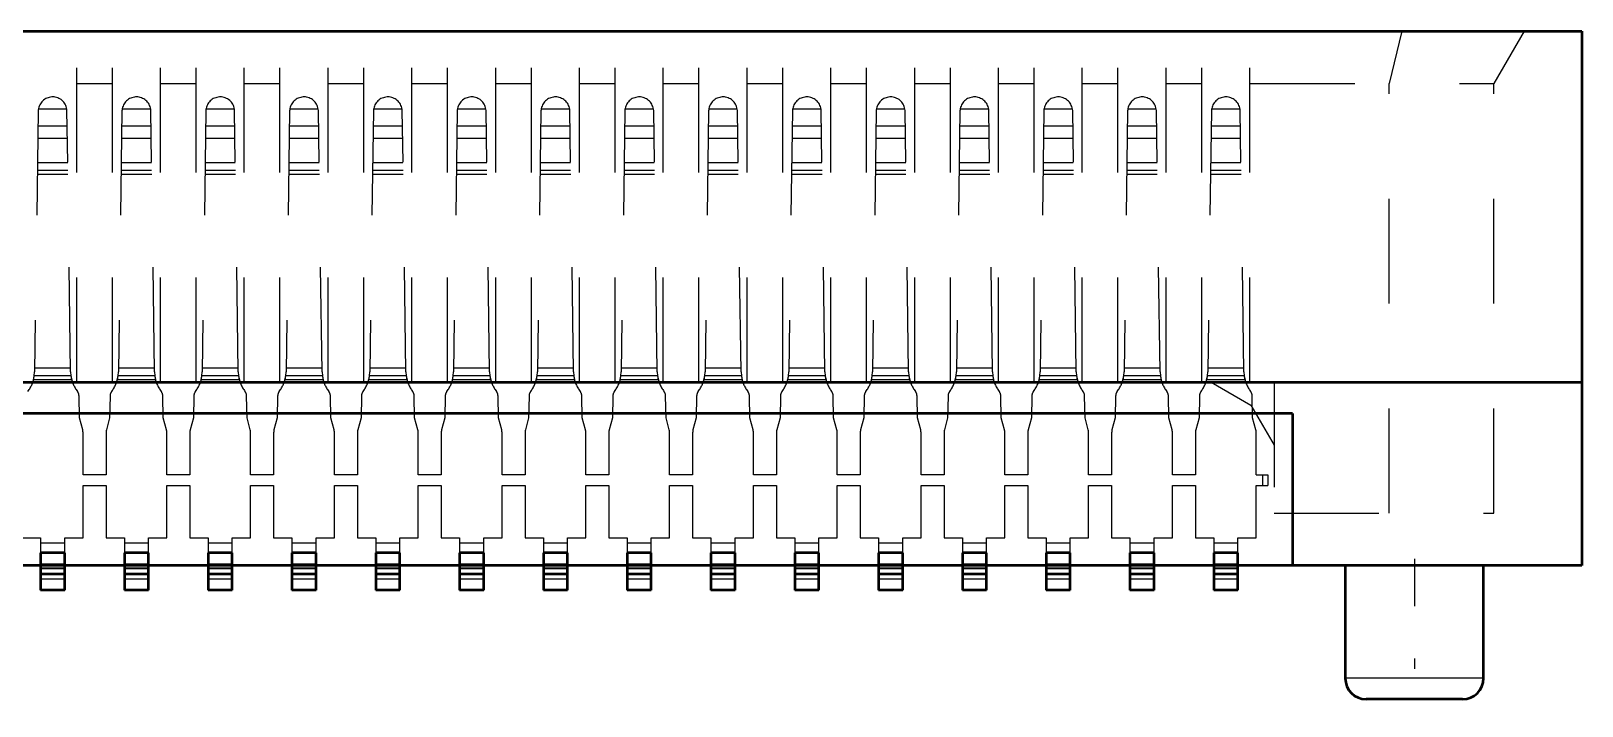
# Model space of a CAD drawing. Header units: millimetres. Extents: x -31.5 to 27, y -1.3 to 15.5.
# Drawn here: x 12.19 to 27, y -1.34 to 5.1 of the extents above; entities that cross this region are included whole.
import ezdxf

# ---------------------------------------------------------------- set-up
doc = ezdxf.new("R2010")
doc.units = ezdxf.units.MM
doc.linetypes.add('Center', pattern=[1.5, 0.45, -0.5, 0.05, -0.5])
doc.linetypes.add('Dashed', pattern=[2, 1, -1])
for name, color, linetype, lineweight in [('AM_0', 7, 'Continuous', 50), ('AM_4', 3, 'Continuous', 25), ('AM_7', 7, 'Center', 25), ('AM_9', 6, 'Dashed', 25)]:
    doc.layers.add(name, color=color, linetype=linetype, lineweight=lineweight)

# ---------------------------------------------------------------- blocks, each defined once
blk = doc.blocks.new('1_ERF8_C_211_05_0_060PN_0_in_ERF8_060_05_0_L_DV_TR_0')
at = {"layer": 'AM_0'}
for p, q in [((12.285, 0.123), (12.285, -0.235)), ((12.515, 0.123), (12.285, 0.123)), ((12.515, 0.008), (12.285, 0.008)), ((12.515, -0.235), (12.515, 0.123)), ((13.085, 0.123), (13.085, -0.235)), ((13.315, 0.123), (13.085, 0.123)), ((13.315, 0.008), (13.085, 0.008)), ((13.315, -0.235), (13.315, 0.123)), ((13.885, 0.123), (13.885, -0.235)), ((14.115, 0.123), (13.885, 0.123)), ((14.115, 0.008), (13.885, 0.008)), ((14.115, -0.235), (14.115, 0.123)), ((14.685, 0.123), (14.685, -0.235)), ((14.915, 0.123), (14.685, 0.123)), ((14.915, 0.008), (14.685, 0.008)), ((14.915, -0.235), (14.915, 0.123)), ((15.485, 0.123), (15.485, -0.235)), ((15.715, 0.123), (15.485, 0.123)), ((15.715, 0.008), (15.485, 0.008)), ((15.715, -0.235), (15.715, 0.123)), ((16.285, 0.123), (16.285, -0.235)), ((16.515, 0.123), (16.285, 0.123)), ((16.515, 0.008), (16.285, 0.008)), ((16.515, -0.235), (16.515, 0.123)), ((17.315, 0.123), (17.085, 0.123)), ((17.085, 0.123), (17.085, -0.235)), ((17.315, 0.008), (17.085, 0.008)), ((17.315, -0.235), (17.315, 0.123)), ((17.885, 0.123), (17.885, -0.235)), ((18.115, 0.123), (17.885, 0.123)), ((18.115, 0.008), (17.885, 0.008)), ((18.115, -0.235), (18.115, 0.123)), ((18.685, 0.123), (18.685, -0.235)), ((18.915, 0.123), (18.685, 0.123)), ((18.915, 0.008), (18.685, 0.008)), ((18.915, -0.235), (18.915, 0.123)), ((19.715, 0.123), (19.485, 0.123)), ((19.485, 0.123), (19.485, -0.235)), ((19.715, 0.008), (19.485, 0.008)), ((19.715, -0.235), (19.715, 0.123)), ((20.285, 0.123), (20.285, -0.235)), ((20.515, 0.123), (20.285, 0.123)), ((20.515, 0.008), (20.285, 0.008)), ((20.515, -0.235), (20.515, 0.123)), ((21.085, 0.123), (21.085, -0.235)), ((21.315, 0.123), (21.085, 0.123)), ((21.315, 0.008), (21.085, 0.008)), ((21.315, -0.235), (21.315, 0.123)), ((22.115, 0.123), (21.885, 0.123)), ((21.885, 0.123), (21.885, -0.235)), ((22.115, 0.008), (21.885, 0.008)), ((22.115, -0.235), (22.115, 0.123)), ((22.685, 0.123), (22.685, -0.235)), ((22.915, 0.123), (22.685, 0.123)), ((22.915, 0.008), (22.685, 0.008)), ((22.915, -0.235), (22.915, 0.123)), ((23.485, 0.123), (23.485, -0.235)), ((23.715, 0.123), (23.485, 0.123)), ((23.715, 0.008), (23.485, 0.008)), ((23.715, -0.235), (23.715, 0.123)), ((12.515, -0.235), (12.285, -0.235)), ((13.315, -0.235), (13.085, -0.235)), ((14.115, -0.235), (13.885, -0.235)), ((14.915, -0.235), (14.685, -0.235)), ((15.715, -0.235), (15.485, -0.235)), ((16.515, -0.235), (16.285, -0.235)), ((17.315, -0.235), (17.085, -0.235)), ((18.115, -0.235), (17.885, -0.235)), ((18.915, -0.235), (18.685, -0.235)), ((19.715, -0.235), (19.485, -0.235)), ((20.515, -0.235), (20.285, -0.235)), ((21.315, -0.235), (21.085, -0.235)), ((22.115, -0.235), (21.885, -0.235)), ((22.915, -0.235), (22.685, -0.235)), ((23.715, -0.235), (23.485, -0.235))]:
    blk.add_line(p, q, dxfattribs=at)
at = {"layer": 'AM_4'}
for p, q in [((12.515, -0.13), (12.285, -0.13)), ((13.315, -0.13), (13.085, -0.13)), ((14.115, -0.13), (13.885, -0.13)), ((14.915, -0.13), (14.685, -0.13)), ((15.715, -0.13), (15.485, -0.13)), ((16.515, -0.13), (16.285, -0.13)), ((17.315, -0.13), (17.085, -0.13)), ((18.115, -0.13), (17.885, -0.13)), ((18.915, -0.13), (18.685, -0.13)), ((19.715, -0.13), (19.485, -0.13)), ((20.515, -0.13), (20.285, -0.13)), ((21.315, -0.13), (21.085, -0.13)), ((22.115, -0.13), (21.885, -0.13)), ((22.915, -0.13), (22.685, -0.13)), ((23.715, -0.13), (23.485, -0.13))]:
    blk.add_line(p, q, dxfattribs=at)
at = {"layer": 'AM_9'}
for p, q in [((12.408, 4.471), (12.392, 4.471)), ((13.208, 4.471), (13.192, 4.471)), ((14.008, 4.471), (13.992, 4.471)), ((14.808, 4.471), (14.792, 4.471)), ((15.608, 4.471), (15.592, 4.471)), ((16.408, 4.471), (16.392, 4.471)), ((17.208, 4.471), (17.192, 4.471)), ((18.008, 4.471), (17.992, 4.471)), ((18.808, 4.471), (18.792, 4.471)), ((19.608, 4.471), (19.592, 4.471)), ((20.408, 4.471), (20.392, 4.471)), ((21.208, 4.471), (21.192, 4.471)), ((22.008, 4.471), (21.992, 4.471)), ((22.808, 4.471), (22.792, 4.471)), ((23.608, 4.471), (23.592, 4.471)), ((12.262, 4.343), (12.228, 1.849)), ((12.536, 4.356), (12.264, 4.356)), ((12.572, 1.849), (12.537, 4.343)), ((13.062, 4.343), (13.028, 1.849)), ((13.336, 4.356), (13.064, 4.356)), ((13.372, 1.849), (13.338, 4.343)), ((13.862, 4.343), (13.828, 1.849)), ((14.136, 4.356), (13.864, 4.356)), ((14.172, 1.849), (14.137, 4.343)), ((14.662, 4.343), (14.628, 1.849)), ((14.936, 4.356), (14.664, 4.356)), ((14.972, 1.849), (14.938, 4.343)), ((15.462, 4.343), (15.428, 1.849)), ((15.736, 4.356), (15.464, 4.356)), ((15.772, 1.849), (15.738, 4.343)), ((16.262, 4.343), (16.228, 1.849)), ((16.536, 4.356), (16.264, 4.356)), ((16.572, 1.849), (16.538, 4.343)), ((17.062, 4.343), (17.028, 1.849)), ((17.336, 4.356), (17.064, 4.356)), ((17.372, 1.849), (17.338, 4.343)), ((17.862, 4.343), (17.828, 1.849)), ((18.136, 4.356), (17.864, 4.356)), ((18.172, 1.849), (18.138, 4.343)), ((18.662, 4.343), (18.628, 1.849)), ((18.936, 4.356), (18.664, 4.356)), ((18.972, 1.849), (18.938, 4.343)), ((19.462, 4.343), (19.428, 1.849)), ((19.736, 4.356), (19.464, 4.356)), ((19.772, 1.849), (19.738, 4.343)), ((20.262, 4.343), (20.228, 1.849)), ((20.536, 4.356), (20.264, 4.356)), ((20.572, 1.849), (20.538, 4.343)), ((21.062, 4.343), (21.028, 1.849)), ((21.336, 4.356), (21.064, 4.356)), ((21.372, 1.849), (21.338, 4.343)), ((21.862, 4.343), (21.828, 1.849)), ((22.136, 4.356), (21.864, 4.356)), ((22.172, 1.849), (22.138, 4.343)), ((22.662, 4.343), (22.628, 1.849)), ((22.936, 4.356), (22.664, 4.356)), ((22.972, 1.849), (22.938, 4.343)), ((23.462, 4.343), (23.428, 1.849)), ((23.736, 4.356), (23.464, 4.356)), ((23.772, 1.849), (23.738, 4.343)), ((12.54, 4.192), (12.26, 4.192)), ((13.34, 4.192), (13.06, 4.192)), ((14.14, 4.192), (13.86, 4.192)), ((14.94, 4.192), (14.66, 4.192)), ((15.74, 4.192), (15.46, 4.192)), ((16.54, 4.192), (16.26, 4.192)), ((17.34, 4.192), (17.06, 4.192)), ((18.14, 4.192), (17.86, 4.192)), ((18.94, 4.192), (18.66, 4.192)), ((19.74, 4.192), (19.46, 4.192)), ((20.54, 4.192), (20.26, 4.192)), ((21.34, 4.192), (21.06, 4.192)), ((22.14, 4.192), (21.86, 4.192)), ((22.94, 4.192), (22.66, 4.192)), ((23.74, 4.192), (23.46, 4.192)), ((12.541, 4.075), (12.259, 4.075)), ((13.341, 4.075), (13.059, 4.075)), ((14.141, 4.075), (13.859, 4.075)), ((14.941, 4.075), (14.659, 4.075)), ((15.741, 4.075), (15.459, 4.075)), ((16.541, 4.075), (16.259, 4.075)), ((17.341, 4.075), (17.059, 4.075)), ((18.141, 4.075), (17.859, 4.075)), ((18.941, 4.075), (18.659, 4.075)), ((19.741, 4.075), (19.459, 4.075)), ((20.541, 4.075), (20.259, 4.075)), ((21.341, 4.075), (21.059, 4.075)), ((22.141, 4.075), (21.859, 4.075)), ((22.941, 4.075), (22.659, 4.075)), ((23.741, 4.075), (23.459, 4.075)), ((12.546, 3.731), (12.254, 3.731)), ((12.545, 3.769), (12.255, 3.769)), ((12.544, 3.844), (12.256, 3.844)), ((13.346, 3.731), (13.054, 3.731)), ((13.345, 3.769), (13.055, 3.769)), ((13.344, 3.844), (13.056, 3.844)), ((14.146, 3.731), (13.854, 3.731)), ((14.145, 3.769), (13.855, 3.769)), ((14.144, 3.844), (13.856, 3.844)), ((14.946, 3.731), (14.654, 3.731)), ((14.945, 3.769), (14.655, 3.769)), ((14.944, 3.844), (14.656, 3.844)), ((15.746, 3.731), (15.454, 3.731)), ((15.745, 3.769), (15.455, 3.769)), ((15.744, 3.844), (15.456, 3.844)), ((16.546, 3.731), (16.254, 3.731)), ((16.545, 3.769), (16.255, 3.769)), ((16.544, 3.844), (16.256, 3.844)), ((17.346, 3.731), (17.054, 3.731)), ((17.345, 3.769), (17.055, 3.769)), ((17.344, 3.844), (17.056, 3.844)), ((18.146, 3.731), (17.854, 3.731)), ((18.145, 3.769), (17.855, 3.769)), ((18.144, 3.844), (17.856, 3.844)), ((18.946, 3.731), (18.654, 3.731)), ((18.945, 3.769), (18.655, 3.769)), ((18.944, 3.844), (18.656, 3.844)), ((19.746, 3.731), (19.454, 3.731)), ((19.745, 3.769), (19.455, 3.769)), ((19.744, 3.844), (19.456, 3.844)), ((20.546, 3.731), (20.254, 3.731)), ((20.545, 3.769), (20.255, 3.769)), ((20.544, 3.844), (20.256, 3.844)), ((21.346, 3.731), (21.054, 3.731)), ((21.345, 3.769), (21.055, 3.769)), ((21.344, 3.844), (21.056, 3.844)), ((22.146, 3.731), (21.854, 3.731)), ((22.145, 3.769), (21.855, 3.769)), ((22.144, 3.844), (21.856, 3.844)), ((22.946, 3.731), (22.654, 3.731)), ((22.945, 3.769), (22.655, 3.769)), ((22.944, 3.844), (22.656, 3.844)), ((23.746, 3.731), (23.454, 3.731)), ((23.745, 3.769), (23.455, 3.769)), ((23.744, 3.844), (23.456, 3.844)), ((12.575, 1.81), (12.225, 1.81)), ((12.572, 1.885), (12.228, 1.885)), ((13.375, 1.81), (13.025, 1.81)), ((13.372, 1.885), (13.028, 1.885)), ((14.175, 1.81), (13.825, 1.81)), ((14.172, 1.885), (13.828, 1.885)), ((14.975, 1.81), (14.625, 1.81)), ((14.972, 1.885), (14.628, 1.885)), ((15.775, 1.81), (15.425, 1.81)), ((15.772, 1.885), (15.428, 1.885)), ((16.575, 1.81), (16.225, 1.81)), ((16.572, 1.885), (16.228, 1.885)), ((17.375, 1.81), (17.025, 1.81)), ((17.372, 1.885), (17.028, 1.885)), ((18.175, 1.81), (17.825, 1.81)), ((18.172, 1.885), (17.828, 1.885)), ((18.975, 1.81), (18.625, 1.81)), ((18.972, 1.885), (18.628, 1.885)), ((19.775, 1.81), (19.425, 1.81)), ((19.772, 1.885), (19.428, 1.885)), ((20.575, 1.81), (20.225, 1.81)), ((20.572, 1.885), (20.228, 1.885)), ((21.375, 1.81), (21.025, 1.81)), ((21.372, 1.885), (21.028, 1.885)), ((22.175, 1.81), (21.825, 1.81)), ((22.172, 1.885), (21.828, 1.885)), ((22.975, 1.81), (22.625, 1.81)), ((22.972, 1.885), (22.628, 1.885)), ((23.775, 1.81), (23.425, 1.81)), ((23.772, 1.885), (23.428, 1.885)), ((12.583, 1.772), (12.217, 1.772)), ((13.383, 1.772), (13.017, 1.772)), ((14.183, 1.772), (13.817, 1.772)), ((14.983, 1.772), (14.617, 1.772)), ((15.783, 1.772), (15.417, 1.772)), ((16.583, 1.772), (16.217, 1.772)), ((17.383, 1.772), (17.017, 1.772)), ((18.183, 1.772), (17.817, 1.772)), ((18.983, 1.772), (18.617, 1.772)), ((19.783, 1.772), (19.417, 1.772)), ((20.583, 1.772), (20.217, 1.772)), ((21.383, 1.772), (21.017, 1.772)), ((22.183, 1.772), (21.817, 1.772)), ((22.983, 1.772), (22.617, 1.772)), ((23.783, 1.772), (23.417, 1.772)), ((12.656, 1.41), (12.652, 1.616)), ((12.948, 1.616), (12.944, 1.41)), ((13.456, 1.41), (13.452, 1.616)), ((13.748, 1.616), (13.744, 1.41)), ((14.256, 1.41), (14.252, 1.616)), ((14.548, 1.616), (14.544, 1.41)), ((15.056, 1.41), (15.052, 1.616)), ((15.348, 1.616), (15.344, 1.41)), ((15.856, 1.41), (15.852, 1.616)), ((16.148, 1.616), (16.144, 1.41)), ((16.656, 1.41), (16.652, 1.616)), ((16.948, 1.616), (16.944, 1.41)), ((17.456, 1.41), (17.452, 1.616)), ((17.748, 1.616), (17.744, 1.41)), ((18.256, 1.41), (18.252, 1.616)), ((18.548, 1.616), (18.544, 1.41)), ((19.056, 1.41), (19.052, 1.616)), ((19.348, 1.616), (19.344, 1.41)), ((19.856, 1.41), (19.852, 1.616)), ((20.148, 1.616), (20.144, 1.41)), ((20.656, 1.41), (20.652, 1.616)), ((20.948, 1.616), (20.944, 1.41)), ((21.456, 1.41), (21.452, 1.616)), ((21.748, 1.616), (21.744, 1.41)), ((22.256, 1.41), (22.252, 1.616)), ((22.548, 1.616), (22.544, 1.41)), ((23.056, 1.41), (23.052, 1.616)), ((23.348, 1.616), (23.344, 1.41)), ((23.856, 1.41), (23.852, 1.616)), ((12.687, 1.295), (12.656, 1.41)), ((12.944, 1.41), (12.913, 1.295)), ((13.487, 1.295), (13.456, 1.41)), ((13.744, 1.41), (13.713, 1.295)), ((14.287, 1.295), (14.256, 1.41)), ((14.544, 1.41), (14.513, 1.295)), ((15.087, 1.295), (15.056, 1.41)), ((15.344, 1.41), (15.313, 1.295)), ((15.887, 1.295), (15.856, 1.41)), ((16.144, 1.41), (16.113, 1.295)), ((16.687, 1.295), (16.656, 1.41)), ((16.944, 1.41), (16.913, 1.295)), ((17.487, 1.295), (17.456, 1.41)), ((17.744, 1.41), (17.713, 1.295)), ((18.287, 1.295), (18.256, 1.41)), ((18.544, 1.41), (18.513, 1.295)), ((19.087, 1.295), (19.056, 1.41)), ((19.344, 1.41), (19.313, 1.295)), ((19.887, 1.295), (19.856, 1.41)), ((20.144, 1.41), (20.113, 1.295)), ((20.687, 1.295), (20.656, 1.41)), ((20.944, 1.41), (20.913, 1.295)), ((21.487, 1.295), (21.456, 1.41)), ((21.744, 1.41), (21.713, 1.295)), ((22.287, 1.295), (22.256, 1.41)), ((22.544, 1.41), (22.513, 1.295)), ((23.087, 1.295), (23.056, 1.41)), ((23.344, 1.41), (23.313, 1.295)), ((23.887, 1.295), (23.856, 1.41)), ((12.69, 0.865), (12.69, 1.272)), ((12.91, 1.272), (12.91, 0.865)), ((13.49, 0.865), (13.49, 1.272)), ((13.71, 1.272), (13.71, 0.865)), ((14.29, 0.865), (14.29, 1.272)), ((14.51, 1.272), (14.51, 0.865)), ((15.09, 0.865), (15.09, 1.272)), ((15.31, 1.272), (15.31, 0.865)), ((15.89, 0.865), (15.89, 1.272)), ((16.11, 1.272), (16.11, 0.865)), ((16.69, 0.865), (16.69, 1.272)), ((16.91, 1.272), (16.91, 0.865)), ((17.49, 0.865), (17.49, 1.272)), ((17.71, 1.272), (17.71, 0.865)), ((18.29, 0.865), (18.29, 1.272)), ((18.51, 1.272), (18.51, 0.865)), ((19.09, 0.865), (19.09, 1.272)), ((19.31, 1.272), (19.31, 0.865)), ((19.89, 0.865), (19.89, 1.272)), ((20.11, 1.272), (20.11, 0.865)), ((20.69, 0.865), (20.69, 1.272)), ((20.91, 1.272), (20.91, 0.865)), ((21.49, 0.865), (21.49, 1.272)), ((21.71, 1.272), (21.71, 0.865)), ((22.29, 0.865), (22.29, 1.272)), ((22.51, 1.272), (22.51, 0.865)), ((23.09, 0.865), (23.09, 1.272)), ((23.31, 1.272), (23.31, 0.865)), ((23.89, 0.865), (23.89, 1.272)), ((12.91, 0.865), (12.69, 0.865)), ((12.69, 0.265), (12.69, 0.765)), ((12.69, 0.765), (12.91, 0.765)), ((12.91, 0.765), (12.91, 0.265)), ((13.71, 0.865), (13.49, 0.865)), ((13.49, 0.265), (13.49, 0.765)), ((13.49, 0.765), (13.71, 0.765)), ((13.71, 0.765), (13.71, 0.265)), ((14.51, 0.865), (14.29, 0.865)), ((14.29, 0.265), (14.29, 0.765)), ((14.29, 0.765), (14.51, 0.765)), ((14.51, 0.765), (14.51, 0.265)), ((15.31, 0.865), (15.09, 0.865)), ((15.09, 0.265), (15.09, 0.765)), ((15.09, 0.765), (15.31, 0.765)), ((15.31, 0.765), (15.31, 0.265)), ((16.11, 0.865), (15.89, 0.865)), ((15.89, 0.265), (15.89, 0.765)), ((15.89, 0.765), (16.11, 0.765)), ((16.11, 0.765), (16.11, 0.265)), ((16.91, 0.865), (16.69, 0.865)), ((16.69, 0.265), (16.69, 0.765)), ((16.69, 0.765), (16.91, 0.765)), ((16.91, 0.765), (16.91, 0.265)), ((17.71, 0.865), (17.49, 0.865)), ((17.49, 0.265), (17.49, 0.765)), ((17.49, 0.765), (17.71, 0.765)), ((17.71, 0.765), (17.71, 0.265)), ((18.51, 0.865), (18.29, 0.865)), ((18.29, 0.265), (18.29, 0.765)), ((18.29, 0.765), (18.51, 0.765)), ((18.51, 0.765), (18.51, 0.265)), ((19.31, 0.865), (19.09, 0.865)), ((19.09, 0.265), (19.09, 0.765)), ((19.09, 0.765), (19.31, 0.765)), ((19.31, 0.765), (19.31, 0.265)), ((20.11, 0.865), (19.89, 0.865)), ((19.89, 0.265), (19.89, 0.765)), ((19.89, 0.765), (20.11, 0.765)), ((20.11, 0.765), (20.11, 0.265)), ((20.91, 0.865), (20.69, 0.865)), ((20.69, 0.265), (20.69, 0.765)), ((20.69, 0.765), (20.91, 0.765)), ((20.91, 0.765), (20.91, 0.265)), ((21.71, 0.865), (21.49, 0.865)), ((21.49, 0.265), (21.49, 0.765)), ((21.49, 0.765), (21.71, 0.765)), ((21.71, 0.765), (21.71, 0.265)), ((22.51, 0.865), (22.29, 0.865)), ((22.29, 0.265), (22.29, 0.765)), ((22.29, 0.765), (22.51, 0.765)), ((22.51, 0.765), (22.51, 0.265)), ((23.31, 0.865), (23.09, 0.865)), ((23.09, 0.265), (23.09, 0.765)), ((23.09, 0.765), (23.31, 0.765)), ((23.31, 0.765), (23.31, 0.265)), ((23.89, 0.865), (24, 0.865)), ((23.89, 0.265), (23.89, 0.765)), ((23.89, 0.765), (24, 0.765)), ((23.95, 0.865), (23.95, 0.765)), ((24, 0.865), (24, 0.765)), ((12.11, 0.265), (12.285, 0.265)), ((12.285, 0.265), (12.285, 0.123)), ((12.515, 0.215), (12.285, 0.215)), ((12.515, 0.123), (12.515, 0.265)), ((12.515, 0.265), (12.69, 0.265)), ((12.91, 0.265), (13.085, 0.265)), ((13.085, 0.265), (13.085, 0.123)), ((13.315, 0.215), (13.085, 0.215)), ((13.315, 0.123), (13.315, 0.265)), ((13.315, 0.265), (13.49, 0.265)), ((13.71, 0.265), (13.885, 0.265)), ((13.885, 0.265), (13.885, 0.123)), ((14.115, 0.215), (13.885, 0.215)), ((14.115, 0.123), (14.115, 0.265)), ((14.115, 0.265), (14.29, 0.265)), ((14.51, 0.265), (14.685, 0.265)), ((14.685, 0.265), (14.685, 0.123)), ((14.915, 0.215), (14.685, 0.215)), ((14.915, 0.123), (14.915, 0.265)), ((14.915, 0.265), (15.09, 0.265)), ((15.31, 0.265), (15.485, 0.265)), ((15.485, 0.265), (15.485, 0.123)), ((15.715, 0.215), (15.485, 0.215)), ((15.715, 0.123), (15.715, 0.265)), ((15.715, 0.265), (15.89, 0.265)), ((16.11, 0.265), (16.285, 0.265)), ((16.285, 0.265), (16.285, 0.123)), ((16.515, 0.215), (16.285, 0.215)), ((16.515, 0.123), (16.515, 0.265)), ((16.515, 0.265), (16.69, 0.265)), ((16.91, 0.265), (17.085, 0.265)), ((17.085, 0.265), (17.085, 0.123)), ((17.315, 0.215), (17.085, 0.215)), ((17.315, 0.123), (17.315, 0.265)), ((17.315, 0.265), (17.49, 0.265)), ((17.71, 0.265), (17.885, 0.265)), ((17.885, 0.265), (17.885, 0.123)), ((18.115, 0.215), (17.885, 0.215)), ((18.115, 0.123), (18.115, 0.265)), ((18.115, 0.265), (18.29, 0.265)), ((18.51, 0.265), (18.685, 0.265)), ((18.685, 0.265), (18.685, 0.123)), ((18.915, 0.215), (18.685, 0.215)), ((18.915, 0.123), (18.915, 0.265)), ((18.915, 0.265), (19.09, 0.265)), ((19.31, 0.265), (19.485, 0.265)), ((19.485, 0.265), (19.485, 0.123)), ((19.715, 0.215), (19.485, 0.215)), ((19.715, 0.123), (19.715, 0.265)), ((19.715, 0.265), (19.89, 0.265)), ((20.11, 0.265), (20.285, 0.265)), ((20.285, 0.265), (20.285, 0.123)), ((20.515, 0.215), (20.285, 0.215)), ((20.515, 0.123), (20.515, 0.265)), ((20.515, 0.265), (20.69, 0.265)), ((20.91, 0.265), (21.085, 0.265)), ((21.085, 0.265), (21.085, 0.123)), ((21.315, 0.215), (21.085, 0.215)), ((21.315, 0.123), (21.315, 0.265)), ((21.315, 0.265), (21.49, 0.265)), ((21.71, 0.265), (21.885, 0.265)), ((21.885, 0.265), (21.885, 0.123)), ((22.115, 0.215), (21.885, 0.215)), ((22.115, 0.123), (22.115, 0.265)), ((22.115, 0.265), (22.29, 0.265)), ((22.51, 0.265), (22.685, 0.265)), ((22.685, 0.265), (22.685, 0.123)), ((22.915, 0.215), (22.685, 0.215)), ((22.915, 0.123), (22.915, 0.265)), ((22.915, 0.265), (23.09, 0.265)), ((23.31, 0.265), (23.485, 0.265)), ((23.485, 0.265), (23.485, 0.123)), ((23.715, 0.215), (23.485, 0.215)), ((23.715, 0.123), (23.715, 0.265)), ((23.715, 0.265), (23.89, 0.265)), ((12.515, -0.015), (12.285, -0.015)), ((12.515, -0.032), (12.285, -0.032)), ((12.515, -0.075), (12.285, -0.075)), ((12.285, -0.085), (12.515, -0.085)), ((13.315, -0.015), (13.085, -0.015)), ((13.315, -0.032), (13.085, -0.032)), ((13.315, -0.075), (13.085, -0.075)), ((13.085, -0.085), (13.315, -0.085)), ((14.115, -0.015), (13.885, -0.015)), ((14.115, -0.032), (13.885, -0.032)), ((14.115, -0.075), (13.885, -0.075)), ((13.885, -0.085), (14.115, -0.085)), ((14.915, -0.015), (14.685, -0.015)), ((14.915, -0.032), (14.685, -0.032)), ((14.915, -0.075), (14.685, -0.075)), ((14.685, -0.085), (14.915, -0.085)), ((15.715, -0.015), (15.485, -0.015)), ((15.715, -0.032), (15.485, -0.032)), ((15.715, -0.075), (15.485, -0.075)), ((15.485, -0.085), (15.715, -0.085)), ((16.515, -0.015), (16.285, -0.015)), ((16.515, -0.032), (16.285, -0.032)), ((16.515, -0.075), (16.285, -0.075)), ((16.285, -0.085), (16.515, -0.085)), ((17.315, -0.015), (17.085, -0.015)), ((17.315, -0.032), (17.085, -0.032)), ((17.315, -0.075), (17.085, -0.075)), ((17.085, -0.085), (17.315, -0.085)), ((18.115, -0.015), (17.885, -0.015)), ((18.115, -0.032), (17.885, -0.032)), ((18.115, -0.075), (17.885, -0.075)), ((17.885, -0.085), (18.115, -0.085)), ((18.915, -0.015), (18.685, -0.015)), ((18.915, -0.032), (18.685, -0.032)), ((18.915, -0.075), (18.685, -0.075)), ((18.685, -0.085), (18.915, -0.085)), ((19.715, -0.015), (19.485, -0.015)), ((19.715, -0.032), (19.485, -0.032)), ((19.715, -0.075), (19.485, -0.075)), ((19.485, -0.085), (19.715, -0.085)), ((20.515, -0.015), (20.285, -0.015)), ((20.515, -0.032), (20.285, -0.032)), ((20.515, -0.075), (20.285, -0.075)), ((20.285, -0.085), (20.515, -0.085)), ((21.315, -0.015), (21.085, -0.015)), ((21.315, -0.032), (21.085, -0.032)), ((21.315, -0.075), (21.085, -0.075)), ((21.085, -0.085), (21.315, -0.085)), ((22.115, -0.015), (21.885, -0.015)), ((22.115, -0.032), (21.885, -0.032)), ((22.115, -0.075), (21.885, -0.075)), ((21.885, -0.085), (22.115, -0.085)), ((22.915, -0.015), (22.685, -0.015)), ((22.915, -0.032), (22.685, -0.032)), ((22.915, -0.075), (22.685, -0.075)), ((22.685, -0.085), (22.915, -0.085)), ((23.715, -0.015), (23.485, -0.015)), ((23.715, -0.032), (23.485, -0.032)), ((23.715, -0.075), (23.485, -0.075)), ((23.485, -0.085), (23.715, -0.085))]:
    blk.add_line(p, q, dxfattribs=at)
for points in [[(12.392, 4.471), (12.38, 4.47), (12.368, 4.467), (12.357, 4.464), (12.345, 4.46), (12.334, 4.455), (12.324, 4.449), (12.314, 4.441), (12.305, 4.434), (12.297, 4.425), (12.289, 4.416), (12.283, 4.406), (12.277, 4.395), (12.272, 4.384), (12.268, 4.373), (12.265, 4.361), (12.264, 4.356)], [(12.536, 4.356), (12.533, 4.368), (12.53, 4.379), (12.525, 4.39), (12.52, 4.401), (12.514, 4.411), (12.506, 4.421), (12.498, 4.43), (12.49, 4.438), (12.48, 4.446), (12.47, 4.452), (12.459, 4.458), (12.448, 4.462), (12.437, 4.466), (12.425, 4.469), (12.413, 4.471), (12.408, 4.471)], [(13.192, 4.471), (13.18, 4.47), (13.168, 4.467), (13.157, 4.464), (13.145, 4.46), (13.134, 4.455), (13.124, 4.449), (13.114, 4.441), (13.105, 4.434), (13.097, 4.425), (13.089, 4.416), (13.083, 4.406), (13.077, 4.395), (13.072, 4.384), (13.068, 4.373), (13.065, 4.361), (13.064, 4.356)], [(13.336, 4.356), (13.333, 4.368), (13.33, 4.379), (13.325, 4.39), (13.32, 4.401), (13.314, 4.411), (13.306, 4.421), (13.298, 4.43), (13.29, 4.438), (13.28, 4.446), (13.27, 4.452), (13.259, 4.458), (13.248, 4.462), (13.237, 4.466), (13.225, 4.469), (13.213, 4.471), (13.208, 4.471)], [(13.992, 4.471), (13.98, 4.47), (13.968, 4.467), (13.957, 4.464), (13.945, 4.46), (13.934, 4.455), (13.924, 4.449), (13.914, 4.441), (13.905, 4.434), (13.897, 4.425), (13.889, 4.416), (13.883, 4.406), (13.877, 4.395), (13.872, 4.384), (13.868, 4.373), (13.865, 4.361), (13.864, 4.356)], [(14.136, 4.356), (14.133, 4.368), (14.13, 4.379), (14.125, 4.39), (14.12, 4.401), (14.114, 4.411), (14.106, 4.421), (14.098, 4.43), (14.09, 4.438), (14.08, 4.446), (14.07, 4.452), (14.059, 4.458), (14.048, 4.462), (14.037, 4.466), (14.025, 4.469), (14.013, 4.471), (14.008, 4.471)], [(14.792, 4.471), (14.78, 4.47), (14.768, 4.467), (14.757, 4.464), (14.745, 4.46), (14.734, 4.455), (14.724, 4.449), (14.714, 4.441), (14.705, 4.434), (14.697, 4.425), (14.689, 4.416), (14.683, 4.406), (14.677, 4.395), (14.672, 4.384), (14.668, 4.373), (14.665, 4.361), (14.664, 4.356)], [(14.936, 4.356), (14.933, 4.368), (14.93, 4.379), (14.925, 4.39), (14.92, 4.401), (14.914, 4.411), (14.906, 4.421), (14.898, 4.43), (14.89, 4.438), (14.88, 4.446), (14.87, 4.452), (14.859, 4.458), (14.848, 4.462), (14.837, 4.466), (14.825, 4.469), (14.813, 4.471), (14.808, 4.471)], [(15.592, 4.471), (15.58, 4.47), (15.568, 4.467), (15.557, 4.464), (15.545, 4.46), (15.534, 4.455), (15.524, 4.449), (15.514, 4.441), (15.505, 4.434), (15.497, 4.425), (15.489, 4.416), (15.483, 4.406), (15.477, 4.395), (15.472, 4.384), (15.468, 4.373), (15.465, 4.361), (15.464, 4.356)], [(15.736, 4.356), (15.733, 4.368), (15.73, 4.379), (15.725, 4.39), (15.72, 4.401), (15.714, 4.411), (15.706, 4.421), (15.698, 4.43), (15.69, 4.438), (15.68, 4.446), (15.67, 4.452), (15.659, 4.458), (15.648, 4.462), (15.637, 4.466), (15.625, 4.469), (15.613, 4.471), (15.608, 4.471)], [(16.392, 4.471), (16.38, 4.47), (16.368, 4.467), (16.357, 4.464), (16.345, 4.46), (16.334, 4.455), (16.324, 4.449), (16.314, 4.441), (16.305, 4.434), (16.297, 4.425), (16.289, 4.416), (16.283, 4.406), (16.277, 4.395), (16.272, 4.384), (16.268, 4.373), (16.265, 4.361), (16.264, 4.356)], [(16.536, 4.356), (16.533, 4.368), (16.53, 4.379), (16.525, 4.39), (16.52, 4.401), (16.514, 4.411), (16.506, 4.421), (16.498, 4.43), (16.49, 4.438), (16.48, 4.446), (16.47, 4.452), (16.459, 4.458), (16.448, 4.462), (16.437, 4.466), (16.425, 4.469), (16.413, 4.471), (16.408, 4.471)], [(17.192, 4.471), (17.18, 4.47), (17.168, 4.467), (17.157, 4.464), (17.145, 4.46), (17.134, 4.455), (17.124, 4.449), (17.114, 4.441), (17.105, 4.434), (17.097, 4.425), (17.089, 4.416), (17.083, 4.406), (17.077, 4.395), (17.072, 4.384), (17.068, 4.373), (17.065, 4.361), (17.064, 4.356)], [(17.336, 4.356), (17.333, 4.368), (17.33, 4.379), (17.325, 4.39), (17.32, 4.401), (17.314, 4.411), (17.306, 4.421), (17.298, 4.43), (17.29, 4.438), (17.28, 4.446), (17.27, 4.452), (17.259, 4.458), (17.248, 4.462), (17.237, 4.466), (17.225, 4.469), (17.213, 4.471), (17.208, 4.471)], [(17.992, 4.471), (17.98, 4.47), (17.968, 4.467), (17.957, 4.464), (17.945, 4.46), (17.934, 4.455), (17.924, 4.449), (17.914, 4.441), (17.905, 4.434), (17.897, 4.425), (17.889, 4.416), (17.883, 4.406), (17.877, 4.395), (17.872, 4.384), (17.868, 4.373), (17.865, 4.361), (17.864, 4.356)], [(18.136, 4.356), (18.133, 4.368), (18.13, 4.379), (18.125, 4.39), (18.12, 4.401), (18.114, 4.411), (18.106, 4.421), (18.098, 4.43), (18.09, 4.438), (18.08, 4.446), (18.07, 4.452), (18.059, 4.458), (18.048, 4.462), (18.037, 4.466), (18.025, 4.469), (18.013, 4.471), (18.008, 4.471)], [(18.792, 4.471), (18.78, 4.47), (18.768, 4.467), (18.757, 4.464), (18.745, 4.46), (18.734, 4.455), (18.724, 4.449), (18.714, 4.441), (18.705, 4.434), (18.697, 4.425), (18.689, 4.416), (18.683, 4.406), (18.677, 4.395), (18.672, 4.384), (18.668, 4.373), (18.665, 4.361), (18.664, 4.356)], [(18.936, 4.356), (18.933, 4.368), (18.93, 4.379), (18.925, 4.39), (18.92, 4.401), (18.914, 4.411), (18.906, 4.421), (18.898, 4.43), (18.89, 4.438), (18.88, 4.446), (18.87, 4.452), (18.859, 4.458), (18.848, 4.462), (18.837, 4.466), (18.825, 4.469), (18.813, 4.471), (18.808, 4.471)], [(19.592, 4.471), (19.58, 4.47), (19.568, 4.467), (19.557, 4.464), (19.545, 4.46), (19.534, 4.455), (19.524, 4.449), (19.514, 4.441), (19.505, 4.434), (19.497, 4.425), (19.489, 4.416), (19.483, 4.406), (19.477, 4.395), (19.472, 4.384), (19.468, 4.373), (19.465, 4.361), (19.464, 4.356)], [(19.736, 4.356), (19.733, 4.368), (19.73, 4.379), (19.725, 4.39), (19.72, 4.401), (19.714, 4.411), (19.706, 4.421), (19.698, 4.43), (19.69, 4.438), (19.68, 4.446), (19.67, 4.452), (19.659, 4.458), (19.648, 4.462), (19.637, 4.466), (19.625, 4.469), (19.613, 4.471), (19.608, 4.471)], [(20.392, 4.471), (20.38, 4.47), (20.368, 4.467), (20.357, 4.464), (20.345, 4.46), (20.334, 4.455), (20.324, 4.449), (20.314, 4.441), (20.305, 4.434), (20.297, 4.425), (20.289, 4.416), (20.283, 4.406), (20.277, 4.395), (20.272, 4.384), (20.268, 4.373), (20.265, 4.361), (20.264, 4.356)], [(20.536, 4.356), (20.533, 4.368), (20.53, 4.379), (20.525, 4.39), (20.52, 4.401), (20.514, 4.411), (20.506, 4.421), (20.498, 4.43), (20.49, 4.438), (20.48, 4.446), (20.47, 4.452), (20.459, 4.458), (20.448, 4.462), (20.437, 4.466), (20.425, 4.469), (20.413, 4.471), (20.408, 4.471)], [(21.192, 4.471), (21.18, 4.47), (21.168, 4.467), (21.157, 4.464), (21.145, 4.46), (21.134, 4.455), (21.124, 4.449), (21.114, 4.441), (21.105, 4.434), (21.097, 4.425), (21.089, 4.416), (21.083, 4.406), (21.077, 4.395), (21.072, 4.384), (21.068, 4.373), (21.065, 4.361), (21.064, 4.356)], [(21.336, 4.356), (21.333, 4.368), (21.33, 4.379), (21.325, 4.39), (21.32, 4.401), (21.314, 4.411), (21.306, 4.421), (21.298, 4.43), (21.29, 4.438), (21.28, 4.446), (21.27, 4.452), (21.259, 4.458), (21.248, 4.462), (21.237, 4.466), (21.225, 4.469), (21.213, 4.471), (21.208, 4.471)], [(21.992, 4.471), (21.98, 4.47), (21.968, 4.467), (21.957, 4.464), (21.945, 4.46), (21.934, 4.455), (21.924, 4.449), (21.914, 4.441), (21.905, 4.434), (21.897, 4.425), (21.889, 4.416), (21.883, 4.406), (21.877, 4.395), (21.872, 4.384), (21.868, 4.373), (21.865, 4.361), (21.864, 4.356)], [(22.136, 4.356), (22.133, 4.368), (22.13, 4.379), (22.125, 4.39), (22.12, 4.401), (22.114, 4.411), (22.106, 4.421), (22.098, 4.43), (22.09, 4.438), (22.08, 4.446), (22.07, 4.452), (22.059, 4.458), (22.048, 4.462), (22.037, 4.466), (22.025, 4.469), (22.013, 4.471), (22.008, 4.471)], [(22.792, 4.471), (22.78, 4.47), (22.768, 4.467), (22.757, 4.464), (22.745, 4.46), (22.734, 4.455), (22.724, 4.449), (22.714, 4.441), (22.705, 4.434), (22.697, 4.425), (22.689, 4.416), (22.683, 4.406), (22.677, 4.395), (22.672, 4.384), (22.668, 4.373), (22.665, 4.361), (22.664, 4.356)], [(22.936, 4.356), (22.933, 4.368), (22.93, 4.379), (22.925, 4.39), (22.92, 4.401), (22.914, 4.411), (22.906, 4.421), (22.898, 4.43), (22.89, 4.438), (22.88, 4.446), (22.87, 4.452), (22.859, 4.458), (22.848, 4.462), (22.837, 4.466), (22.825, 4.469), (22.813, 4.471), (22.808, 4.471)], [(23.592, 4.471), (23.58, 4.47), (23.568, 4.467), (23.557, 4.464), (23.545, 4.46), (23.534, 4.455), (23.524, 4.449), (23.514, 4.441), (23.505, 4.434), (23.497, 4.425), (23.489, 4.416), (23.483, 4.406), (23.477, 4.395), (23.472, 4.384), (23.468, 4.373), (23.465, 4.361), (23.464, 4.356)], [(23.736, 4.356), (23.733, 4.368), (23.73, 4.379), (23.725, 4.39), (23.72, 4.401), (23.714, 4.411), (23.706, 4.421), (23.698, 4.43), (23.69, 4.438), (23.68, 4.446), (23.67, 4.452), (23.659, 4.458), (23.648, 4.462), (23.637, 4.466), (23.625, 4.469), (23.613, 4.471), (23.608, 4.471)], [(12.264, 4.356), (12.263, 4.344), (12.262, 4.343)], [(12.537, 4.343), (12.536, 4.355), (12.536, 4.356)], [(13.064, 4.356), (13.063, 4.344), (13.062, 4.343)], [(13.338, 4.343), (13.336, 4.355), (13.336, 4.356)], [(13.864, 4.356), (13.863, 4.344), (13.862, 4.343)], [(14.137, 4.343), (14.136, 4.355), (14.136, 4.356)], [(14.664, 4.356), (14.663, 4.344), (14.662, 4.343)], [(14.938, 4.343), (14.936, 4.355), (14.936, 4.356)], [(15.464, 4.356), (15.463, 4.344), (15.462, 4.343)], [(15.738, 4.343), (15.736, 4.355), (15.736, 4.356)], [(16.264, 4.356), (16.263, 4.344), (16.262, 4.343)], [(16.538, 4.343), (16.536, 4.355), (16.536, 4.356)], [(17.064, 4.356), (17.063, 4.344), (17.062, 4.343)], [(17.338, 4.343), (17.336, 4.355), (17.336, 4.356)], [(17.864, 4.356), (17.863, 4.344), (17.862, 4.343)], [(18.138, 4.343), (18.136, 4.355), (18.136, 4.356)], [(18.664, 4.356), (18.663, 4.344), (18.662, 4.343)], [(18.938, 4.343), (18.936, 4.355), (18.936, 4.356)], [(19.464, 4.356), (19.463, 4.344), (19.462, 4.343)], [(19.738, 4.343), (19.736, 4.355), (19.736, 4.356)], [(20.264, 4.356), (20.263, 4.344), (20.262, 4.343)], [(20.538, 4.343), (20.536, 4.355), (20.536, 4.356)], [(21.064, 4.356), (21.063, 4.344), (21.062, 4.343)], [(21.338, 4.343), (21.336, 4.355), (21.336, 4.356)], [(21.864, 4.356), (21.863, 4.344), (21.862, 4.343)], [(22.138, 4.343), (22.136, 4.355), (22.136, 4.356)], [(22.664, 4.356), (22.663, 4.344), (22.662, 4.343)], [(22.938, 4.343), (22.936, 4.355), (22.936, 4.356)], [(23.464, 4.356), (23.463, 4.344), (23.462, 4.343)], [(23.738, 4.343), (23.736, 4.355), (23.736, 4.356)], [(12.217, 1.772), (12.225, 1.81), (12.228, 1.849)], [(12.572, 1.849), (12.575, 1.811), (12.583, 1.772)], [(13.017, 1.772), (13.025, 1.81), (13.028, 1.849)], [(13.372, 1.849), (13.375, 1.811), (13.383, 1.772)], [(13.817, 1.772), (13.825, 1.81), (13.828, 1.849)], [(14.172, 1.849), (14.175, 1.811), (14.183, 1.772)], [(14.617, 1.772), (14.625, 1.81), (14.628, 1.849)], [(14.972, 1.849), (14.975, 1.811), (14.983, 1.772)], [(15.417, 1.772), (15.425, 1.81), (15.428, 1.849)], [(15.772, 1.849), (15.775, 1.811), (15.783, 1.772)], [(16.217, 1.772), (16.225, 1.81), (16.228, 1.849)], [(16.572, 1.849), (16.575, 1.811), (16.583, 1.772)], [(17.017, 1.772), (17.025, 1.81), (17.028, 1.849)], [(17.372, 1.849), (17.375, 1.811), (17.383, 1.772)], [(17.817, 1.772), (17.825, 1.81), (17.828, 1.849)], [(18.172, 1.849), (18.175, 1.811), (18.183, 1.772)], [(18.617, 1.772), (18.625, 1.81), (18.628, 1.849)], [(18.972, 1.849), (18.975, 1.811), (18.983, 1.772)], [(19.417, 1.772), (19.425, 1.81), (19.428, 1.849)], [(19.772, 1.849), (19.775, 1.811), (19.783, 1.772)], [(20.217, 1.772), (20.225, 1.81), (20.228, 1.849)], [(20.572, 1.849), (20.575, 1.811), (20.583, 1.772)], [(21.017, 1.772), (21.025, 1.81), (21.028, 1.849)], [(21.372, 1.849), (21.375, 1.811), (21.383, 1.772)], [(21.817, 1.772), (21.825, 1.81), (21.828, 1.849)], [(22.172, 1.849), (22.175, 1.811), (22.183, 1.772)], [(22.617, 1.772), (22.625, 1.81), (22.628, 1.849)], [(22.972, 1.849), (22.975, 1.811), (22.983, 1.772)], [(23.417, 1.772), (23.425, 1.81), (23.428, 1.849)], [(23.772, 1.849), (23.775, 1.811), (23.783, 1.772)]]:
    blk.add_lwpolyline(points, dxfattribs=at)
for centre, radius, start, end in [((11.913, 1.853), 0.315, 322.8202, 352.0795), ((12.887, 1.853), 0.315, 187.9205, 217.1798), ((12.713, 1.853), 0.315, 322.8202, 352.0795), ((13.687, 1.853), 0.315, 187.9205, 217.1798), ((13.513, 1.853), 0.315, 322.8202, 352.0795), ((14.487, 1.853), 0.315, 187.9205, 217.1798), ((14.313, 1.853), 0.315, 322.8202, 352.0795), ((15.287, 1.853), 0.315, 187.9205, 217.1798), ((15.113, 1.853), 0.315, 322.8202, 352.0795), ((16.087, 1.853), 0.315, 187.9205, 217.1798), ((15.913, 1.853), 0.315, 322.8202, 352.0795), ((16.887, 1.853), 0.315, 187.9205, 217.1798), ((16.713, 1.853), 0.315, 322.8202, 352.0795), ((17.687, 1.853), 0.315, 187.9205, 217.1798), ((17.513, 1.853), 0.315, 322.8202, 352.0795), ((18.487, 1.853), 0.315, 187.9205, 217.1798), ((18.313, 1.853), 0.315, 322.8202, 352.0795), ((19.287, 1.853), 0.315, 187.9205, 217.1798), ((19.113, 1.853), 0.315, 322.8202, 352.0795), ((20.087, 1.853), 0.315, 187.9205, 217.1798), ((19.913, 1.853), 0.315, 322.8202, 352.0795), ((20.887, 1.853), 0.315, 187.9205, 217.1798), ((20.713, 1.853), 0.315, 322.8202, 352.0795), ((21.687, 1.853), 0.315, 187.9205, 217.1798), ((21.513, 1.853), 0.315, 322.8202, 352.0795), ((22.487, 1.853), 0.315, 187.9205, 217.1798), ((22.313, 1.853), 0.315, 322.8202, 352.0795), ((23.287, 1.853), 0.315, 187.9205, 217.1798), ((23.113, 1.853), 0.315, 322.8202, 352.0795), ((24.087, 1.853), 0.315, 187.9205, 217.1798), ((12.572, 1.615), 0.08, 1.0394, 37.1798), ((13.028, 1.615), 0.08, 142.8202, 178.9606), ((13.372, 1.615), 0.08, 1.0394, 37.1798), ((13.828, 1.615), 0.08, 142.8202, 178.9606), ((14.172, 1.615), 0.08, 1.0394, 37.1798), ((14.628, 1.615), 0.08, 142.8202, 178.9606), ((14.972, 1.615), 0.08, 1.0394, 37.1798), ((15.428, 1.615), 0.08, 142.8202, 178.9606), ((15.772, 1.615), 0.08, 1.0394, 37.1798), ((16.228, 1.615), 0.08, 142.8202, 178.9606), ((16.572, 1.615), 0.08, 1.0394, 37.1798), ((17.028, 1.615), 0.08, 142.8202, 178.9606), ((17.372, 1.615), 0.08, 1.0394, 37.1798), ((17.828, 1.615), 0.08, 142.8202, 178.9606), ((18.172, 1.615), 0.08, 1.0394, 37.1798), ((18.628, 1.615), 0.08, 142.8202, 178.9606), ((18.972, 1.615), 0.08, 1.0394, 37.1798), ((19.428, 1.615), 0.08, 142.8202, 178.9606), ((19.772, 1.615), 0.08, 1.0394, 37.1798), ((20.228, 1.615), 0.08, 142.8202, 178.9606), ((20.572, 1.615), 0.08, 1.0394, 37.1798), ((21.028, 1.615), 0.08, 142.8202, 178.9606), ((21.372, 1.615), 0.08, 1.0394, 37.1798), ((21.828, 1.615), 0.08, 142.8202, 178.9606), ((22.172, 1.615), 0.08, 1.0394, 37.1798), ((22.628, 1.615), 0.08, 142.8202, 178.9606), ((22.972, 1.615), 0.08, 1.0394, 37.1798), ((23.428, 1.615), 0.08, 142.8202, 178.9606), ((23.772, 1.615), 0.08, 1.0394, 37.1798), ((12.601, 1.272), 0.0889, 0, 14.9994), ((12.999, 1.272), 0.0889, 165.0006, 180), ((13.401, 1.272), 0.0889, 0, 14.9994), ((13.799, 1.272), 0.0889, 165.0006, 180), ((14.201, 1.272), 0.0889, 0, 14.9994), ((14.599, 1.272), 0.0889, 165.0006, 180), ((15.001, 1.272), 0.0889, 0, 14.9994), ((15.399, 1.272), 0.0889, 165.0006, 180), ((15.801, 1.272), 0.0889, 0, 14.9994), ((16.199, 1.272), 0.0889, 165.0006, 180), ((16.601, 1.272), 0.0889, 0, 14.9994), ((16.999, 1.272), 0.0889, 165.0006, 180), ((17.401, 1.272), 0.0889, 0, 14.9994), ((17.799, 1.272), 0.0889, 165.0006, 180), ((18.201, 1.272), 0.0889, 0, 14.9994), ((18.599, 1.272), 0.0889, 165.0006, 180), ((19.001, 1.272), 0.0889, 0, 14.9994), ((19.399, 1.272), 0.0889, 165.0006, 180), ((19.801, 1.272), 0.0889, 0, 14.9994), ((20.199, 1.272), 0.0889, 165.0006, 180), ((20.601, 1.272), 0.0889, 0, 14.9994), ((20.999, 1.272), 0.0889, 165.0006, 180), ((21.401, 1.272), 0.0889, 0, 14.9994), ((21.799, 1.272), 0.0889, 165.0006, 180), ((22.201, 1.272), 0.0889, 0, 14.9994), ((22.599, 1.272), 0.0889, 165.0006, 180), ((23.001, 1.272), 0.0889, 0, 14.9994), ((23.399, 1.272), 0.0889, 165.0006, 180), ((23.801, 1.272), 0.0889, 0, 14.9994)]:
    blk.add_arc(centre, radius, start, end, dxfattribs=at)
blk = doc.blocks.new('2_ERF8_060_05_0_DVTR_0_in_ERF8_060_05_0_L_DV_TR_0')
at = {"layer": 'AM_0'}
for p, q in [((-27, 5.1), (27, 5.1)), ((27, 5.1), (27, 0)), ((-25.55, 1.75), (27, 1.75)), ((24.235, 1.45), (-24.235, 1.45)), ((24.235, 1.45), (24.235, 0)), ((12.285, 0), (11.715, 0)), ((13.085, 0), (12.515, 0)), ((13.885, 0), (13.315, 0)), ((14.685, 0), (14.115, 0)), ((15.485, 0), (14.915, 0)), ((16.285, 0), (15.715, 0)), ((17.085, 0), (16.515, 0)), ((17.885, 0), (17.315, 0)), ((18.685, 0), (18.115, 0)), ((19.485, 0), (18.915, 0)), ((20.285, 0), (19.715, 0)), ((21.085, 0), (20.515, 0)), ((21.885, 0), (21.315, 0)), ((22.685, 0), (22.115, 0)), ((23.485, 0), (22.915, 0)), ((27, 0), (23.715, 0)), ((24.74, 0), (24.74, -1.075)), ((26.06, -1.075), (26.06, 0)), ((25.86, -1.275), (24.94, -1.275))]:
    blk.add_line(p, q, dxfattribs=at)
for centre, start, end in [((24.94, -1.075), 180, 270), ((25.86, -1.075), 270, 0)]:
    blk.add_arc(centre, 0.2, start, end, dxfattribs=at)
at = {"layer": 'AM_4'}
blk.add_line((26.06, -1.075), (24.74, -1.075), dxfattribs=at)
at = {"layer": 'AM_7'}
blk.add_line((25.4, 0.064), (25.4, -1.339), dxfattribs=at)
at = {"layer": 'AM_9'}
for p, q in [((12.63, 1.75), (12.63, 5.1)), ((12.97, 1.75), (12.97, 5.1)), ((13.43, 1.75), (13.43, 5.1)), ((13.77, 1.75), (13.77, 5.1)), ((14.23, 1.75), (14.23, 5.1)), ((14.57, 1.75), (14.57, 5.1)), ((15.03, 1.75), (15.03, 5.1)), ((15.37, 1.75), (15.37, 5.1)), ((15.83, 1.75), (15.83, 5.1)), ((16.17, 1.75), (16.17, 5.1)), ((16.63, 1.75), (16.63, 5.1)), ((16.97, 1.75), (16.97, 5.1)), ((17.43, 1.75), (17.43, 5.1)), ((17.77, 1.75), (17.77, 5.1)), ((18.23, 1.75), (18.23, 5.1)), ((18.57, 1.75), (18.57, 5.1)), ((19.03, 1.75), (19.03, 5.1)), ((19.37, 1.75), (19.37, 5.1)), ((19.83, 1.75), (19.83, 5.1)), ((20.17, 1.75), (20.17, 5.1)), ((20.63, 1.75), (20.63, 5.1)), ((20.97, 1.75), (20.97, 5.1)), ((21.43, 1.75), (21.43, 5.1)), ((21.77, 1.75), (21.77, 5.1)), ((22.23, 1.75), (22.23, 5.1)), ((22.57, 1.75), (22.57, 5.1)), ((23.03, 1.75), (23.03, 5.1)), ((23.37, 1.75), (23.37, 5.1)), ((23.83, 1.75), (23.83, 5.1)), ((25.28, 5.1), (25.16, 4.6)), ((26.449, 5.1), (26.16, 4.6)), ((12.63, 4.6), (12.97, 4.6)), ((13.43, 4.6), (13.77, 4.6)), ((14.23, 4.6), (14.57, 4.6)), ((15.03, 4.6), (15.37, 4.6)), ((15.83, 4.6), (16.17, 4.6)), ((16.63, 4.6), (16.97, 4.6)), ((17.43, 4.6), (17.77, 4.6)), ((18.23, 4.6), (18.57, 4.6)), ((19.03, 4.6), (19.37, 4.6)), ((19.83, 4.6), (20.17, 4.6)), ((20.63, 4.6), (20.97, 4.6)), ((21.43, 4.6), (21.77, 4.6)), ((22.23, 4.6), (22.57, 4.6)), ((23.03, 4.6), (23.37, 4.6)), ((23.83, 4.6), (26.16, 4.6)), ((25.16, 0.5), (25.16, 4.6)), ((26.16, 0.5), (26.16, 4.6)), ((23.46, 1.75), (23.84, 1.53)), ((24.06, 1.75), (24.06, 0.5)), ((23.84, 1.53), (24.06, 1.15)), ((24.06, 0.5), (26.16, 0.5)), ((12.515, 0), (12.285, 0)), ((13.315, 0), (13.085, 0)), ((14.115, 0), (13.885, 0)), ((14.915, 0), (14.685, 0)), ((15.715, 0), (15.485, 0)), ((16.515, 0), (16.285, 0)), ((17.315, 0), (17.085, 0)), ((18.115, 0), (17.885, 0)), ((18.915, 0), (18.685, 0)), ((19.715, 0), (19.485, 0)), ((20.515, 0), (20.285, 0)), ((21.315, 0), (21.085, 0)), ((22.115, 0), (21.885, 0)), ((22.915, 0), (22.685, 0)), ((23.715, 0), (23.485, 0))]:
    blk.add_line(p, q, dxfattribs=at)

msp = doc.modelspace()

# ---------------------------------------------------------------- block references
for name in ['2_ERF8_060_05_0_DVTR_0_in_ERF8_060_05_0_L_DV_TR_0', '1_ERF8_C_211_05_0_060PN_0_in_ERF8_060_05_0_L_DV_TR_0']:
    msp.add_blockref(name, (0, 0))

doc.saveas('drawing.dxf')
